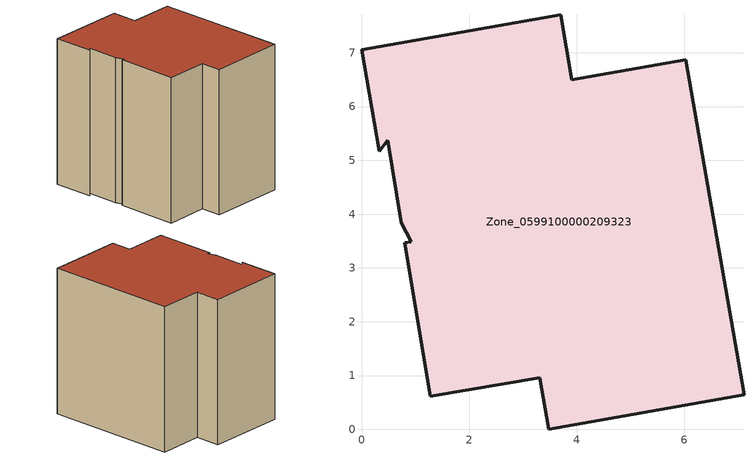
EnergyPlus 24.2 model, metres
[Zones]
Zone_0599100000209323
 floor ground (C_G): 0.74,3.85 0.49,5.37 0.33,5.17 0,7.06 3.7,7.71 3.91,6.5 6.03,6.87 7.11,0.64 3.48,0 3.31,0.96 1.27,0.61 0.8,3.47 0.93,3.49 z0
 wall outside (C_F): 3.48,0 7.11,0.64 6.03,6.87 3.91,6.5 3.7,7.71 0,7.06 0.33,5.17 0.49,5.37 0.74,3.85 0.93,3.49 0.8,3.47 1.27,0.61 3.31,0.96 3.48,0 z0:6.97
 roof outside (C_R): 0.93,3.49 0.8,3.47 1.27,0.61 3.31,0.96 3.48,0 7.11,0.64 6.03,6.87 3.91,6.5 3.7,7.71 0,7.06 0.33,5.17 0.49,5.37 0.74,3.85 z6.97
[BUILDING]
Pand.0599100000209323: North Axis=0; Terrain=City; Loads Convergence Tolerance Value=0.04; Temperature Convergence Tolerance Value=0.4; Solar Distribution=FullExterior; Maximum Number of Warmup Days=25; Minimum Number of Warmup Days=1
[Site:Location]
Rotterdam.The.Hague.AP_ZH_NLD Design_Conditions: Latitude=51.96; Longitude=4.45; Time Zone=1; Elevation=-4.5
[SITE:GROUNDTEMPERATURE:BUILDINGSURFACE]
18, 18, 18, 18, 18, 18, 18, 18, 18, 18, 18, 18
[MATERIAL] Thermal Absorptance=0.9; Solar Absorptance=0.7; Visible Absorptance=0.7
Name | Roughness | Thickness | Conductivity | Density | Specific Heat
G.TC.1946 | MediumSmooth | 0.15 | 1 | 540 | 1210
F.TC.1946 | Rough | 0.3 | 0.857143 | 1920 | 840
R.TC.1946 | MediumRough | 0.2 | 0.909091 | 1500 | 1000
[CONSTRUCTION]
C_G: G.TC.1946
C_F: F.TC.1946
C_R: R.TC.1946
[ZONE]
Zone_0599100000209323: Type=1; Multiplier=1; Ceiling Height=Autocalculate; Volume=Autocalculate; Floor Area=autocalculate; Part of Total Floor Area=Yes
[ZONEINFILTRATION:DESIGNFLOWRATE]
Infil_Zone_0599100000209323: Zone or ZoneList or Space or SpaceList=Zone_0599100000209323; Schedule=AlwaysOn; Design Flow Rate Calculation Method=Flow/Area; Flow Rate per Floor Area=0.003; Constant Term Coefficient=1; Temperature Term Coefficient=0; Velocity Term Coefficient=0; Velocity Squared Term Coefficient=0
[HVACTEMPLATE:ZONE:IDEALLOADSAIRSYSTEM]
Zone_0599100000209323: Maximum Heating Supply Air Temperature=50; Minimum Cooling Supply Air Temperature=13; Maximum Heating Supply Air Humidity Ratio=0.0156; Minimum Cooling Supply Air Humidity Ratio=0.0077; Heating Limit=NoLimit; Cooling Limit=NoLimit; Dehumidification Control Type=ConstantSensibleHeatRatio; Cooling Sensible Heat Ratio=0.7; Dehumidification Setpoint=60; Humidification Control Type=None; Humidification Setpoint=30; Outdoor Air Method=None; Outdoor Air Flow Rate per Person=0.00944; Outdoor Air Flow Rate per Zone Floor Area=0; Outdoor Air Flow Rate per Zone=0; Demand Controlled Ventilation Type=None; Outdoor Air Economizer Type=NoEconomizer; Heat Recovery Type=None; Sensible Heat Recovery Effectiveness=0.7; Latent Heat Recovery Effectiveness=0.65
[ZONECONTROL:THERMOSTAT]
ThermostatControl_Zone_0599100000209323: Zone or ZoneList=Zone_0599100000209323; Control Type Schedule=DualSetpointControlType; Control 1=Thermostat_Zone_0599100000209323; Temperature Difference Between Cutout And Setpoint=0
[THERMOSTATSETPOINT:DUALSETPOINT]
Thermostat_Zone_0599100000209323: Heating Setpoint Temperature Schedule=HeatingSetpoint_Zone_0599100000209323; Cooling Setpoint Temperature Schedule=CoolingSetpoint_Zone_0599100000209323
[SCHEDULE:COMPACT]
HeatingSetpoint_Zone_0599100000209323: Through: 12/31, For: AllDays, Until: 24:00, 21
CoolingSetpoint_Zone_0599100000209323: Through: 12/31, For: AllDays, Until: 24:00, 24
DualSetpointControlType: Through: 12/31, For: AllDays, Until: 24:00, 4
AlwaysOn: Through: 12/31, For: AllDays, Until: 24:00, 1
